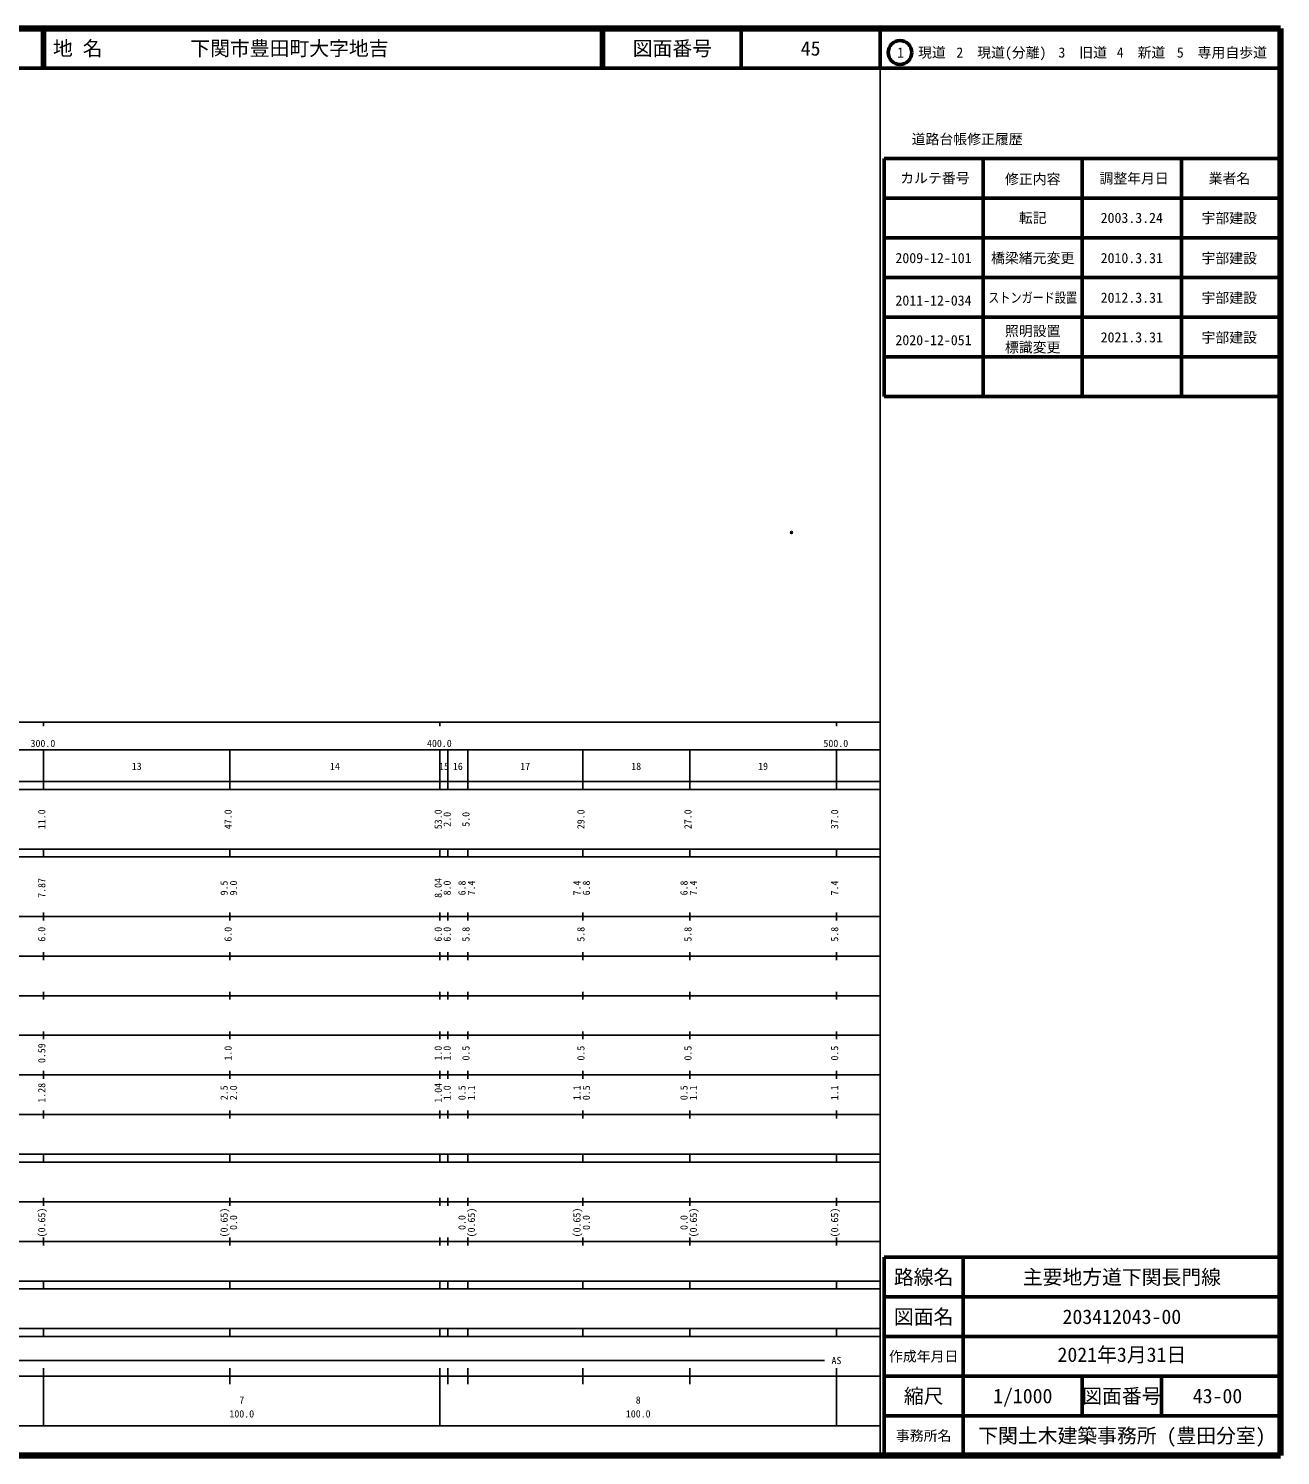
# Model space of a CAD drawing. Units: millimetres on the paper. Extents: x 40 to 680, y 20 to 380.
# Drawn here: x 364.2 to 680, y 20 to 380 of the extents above; entities that cross this region are included whole.
import ezdxf
from ezdxf.enums import TextEntityAlignment as Align

# ---------------------------------------------------------------- set-up
doc = ezdxf.new("R2010")
doc.units = ezdxf.units.MM
doc.header["$PDMODE"] = 32
doc.header["$PDSIZE"] = 0.5
doc.layers.add('M-OTRS', color=6, linetype='Continuous')
for name, color, linetype, lineweight in [('M-TTL', 2, 'Continuous', 140), ('M-TTL-BAND', 7, 'Continuous', 25), ('M-TTL-FRAM', 2, 'Continuous', 50), ('M-TTL-LINE', 7, 'Continuous', 50), ('M-TTL-TXT', 7, 'Continuous', 50)]:
    doc.layers.add(name, color=color, linetype=linetype, lineweight=lineweight)
doc.styles.add('ＭＳ ゴシック', font='')
doc.styles.get('ＭＳ ゴシック').set_extended_font_data('MS Gothic')

msp = doc.modelspace()

# ---------------------------------------------------------------- linework, layer by layer
at = {"layer": 'M-OTRS'}
msp.add_point((556.666, 252.882), dxfattribs=at)
at = {"layer": 'M-TTL'}
for p, q in [((680, 380), (40, 380)), ((680, 20), (680, 380)), ((40, 20), (680, 20))]:
    msp.add_line(p, q, dxfattribs=at)
at = {"layer": 'M-TTL-BAND'}
for p, q in [((579, 20), (579, 370)), ((40, 205), (579, 205)), ((368, 205), (368, 204)), ((468, 205), (468, 204)), ((568, 205), (568, 204)), ((68, 198), (579, 198)), ((368, 188), (368, 198)), ((415, 188), (415, 198)), ((468, 188), (468, 198)), ((470, 188), (470, 198)), ((475, 188), (475, 198)), ((504, 188), (504, 198)), ((531, 188), (531, 198)), ((568, 188), (568, 198)), ((40, 190), (579, 190)), ((40, 188), (579, 188)), ((40, 173), (579, 173)), ((368, 171), (368, 173)), ((415, 171), (415, 173)), ((468, 171), (468, 173)), ((470, 171), (470, 173)), ((475, 171), (475, 173)), ((504, 171), (504, 173)), ((531, 171), (531, 173)), ((568, 171), (568, 173)), ((40, 171), (579, 171)), ((40, 156), (579, 156)), ((368, 155), (368, 157)), ((415, 155), (415, 157)), ((468, 155), (468, 157)), ((470, 155), (470, 157)), ((475, 155), (475, 157)), ((504, 155), (504, 157)), ((531, 155), (531, 157)), ((568, 155), (568, 157)), ((46, 146), (579, 146)), ((368, 145), (368, 147)), ((415, 145), (415, 147)), ((468, 145), (468, 147)), ((470, 145), (470, 147)), ((475, 145), (475, 147)), ((504, 145), (504, 147)), ((531, 145), (531, 147)), ((568, 145), (568, 147)), ((368, 135), (368, 137)), ((415, 135), (415, 137)), ((468, 135), (468, 137)), ((470, 135), (470, 137)), ((475, 135), (475, 137)), ((504, 135), (504, 137)), ((531, 135), (531, 137)), ((568, 135), (568, 137)), ((52, 136), (579, 136)), ((46, 126), (579, 126)), ((368, 125), (368, 127)), ((415, 125), (415, 127)), ((468, 125), (468, 127)), ((470, 125), (470, 127)), ((475, 125), (475, 127)), ((504, 125), (504, 127)), ((531, 125), (531, 127)), ((568, 125), (568, 127)), ((52, 116), (579, 116)), ((368, 115), (368, 117)), ((415, 115), (415, 117)), ((468, 115), (468, 117)), ((470, 115), (470, 117)), ((475, 115), (475, 117)), ((504, 115), (504, 117)), ((531, 115), (531, 117)), ((568, 115), (568, 117)), ((46, 106), (579, 106)), ((368, 105), (368, 107)), ((415, 105), (415, 107)), ((468, 105), (468, 107)), ((470, 105), (470, 107)), ((475, 105), (475, 107)), ((504, 105), (504, 107)), ((531, 105), (531, 107)), ((568, 105), (568, 107)), ((40, 96), (579, 96)), ((40, 94), (579, 94)), ((368, 94), (368, 96)), ((415, 94), (415, 96)), ((468, 94), (468, 96)), ((470, 94), (470, 96)), ((475, 94), (475, 96)), ((504, 94), (504, 96)), ((531, 94), (531, 96)), ((568, 94), (568, 96)), ((49, 84), (579, 84)), ((368, 83), (368, 85)), ((415, 83), (415, 85)), ((468, 83), (468, 85)), ((470, 83), (470, 85)), ((475, 83), (475, 85)), ((504, 83), (504, 85)), ((531, 83), (531, 85)), ((568, 83), (568, 85)), ((40, 74), (579, 74)), ((368, 73), (368, 75)), ((415, 73), (415, 75)), ((468, 73), (468, 75)), ((470, 73), (470, 75)), ((475, 73), (475, 75)), ((504, 73), (504, 75)), ((531, 73), (531, 75)), ((568, 73), (568, 75)), ((40, 64), (579, 64)), ((40, 62), (579, 62)), ((368, 62), (368, 64)), ((415, 62), (415, 64)), ((468, 62), (468, 64)), ((470, 62), (470, 64)), ((475, 62), (475, 64)), ((504, 62), (504, 64)), ((531, 62), (531, 64)), ((568, 62), (568, 64)), ((40, 52), (579, 52)), ((368, 50), (368, 52)), ((415, 50), (415, 52)), ((468, 50), (468, 52)), ((470, 50), (470, 52)), ((475, 50), (475, 52)), ((504, 50), (504, 52)), ((531, 50), (531, 52)), ((568, 50), (568, 52)), ((40, 50), (579, 50)), ((71, 44), (565, 44)), ((40, 40), (579, 40)), ((368, 27.5), (368, 42)), ((415, 38), (415, 42)), ((468, 27.5), (468, 42)), ((470, 38), (470, 42)), ((475, 38), (475, 42)), ((504, 38), (504, 42)), ((531, 38), (531, 42)), ((568, 27.5), (568, 42)), ((68, 27.5), (579, 27.5))]:
    msp.add_line(p, q, dxfattribs=at)
at = {"layer": 'M-TTL-FRAM'}
for p, q in [((580, 347.197), (580, 287.197)), ((580, 347.197), (680, 347.197)), ((580, 287.197), (680, 287.197)), ((680, 70), (580, 70)), ((580, 70), (580, 20))]:
    msp.add_line(p, q, dxfattribs=at)
at = {"layer": 'M-TTL-LINE'}
for p, q in [((367.75, 380), (367.75, 370)), ((368.25, 380), (368.25, 370)), ((508.747, 380), (508.747, 370)), ((509.247, 380), (509.247, 370)), ((543.997, 380), (543.997, 370)), ((579, 380), (579, 370)), ((40, 370), (680, 370)), ((605, 347.197), (605, 287.197)), ((630, 347.197), (630, 287.197)), ((655, 347.197), (655, 287.197)), ((580, 337.197), (680, 337.197)), ((580, 327.197), (680, 327.197)), ((580, 317.197), (680, 317.197)), ((580, 307.197), (680, 307.197)), ((580, 297.197), (680, 297.197)), ((600, 70), (600, 20)), ((680, 60), (580, 60)), ((680, 50), (580, 50)), ((680, 40), (580, 40)), ((630, 40), (630, 30)), ((650, 40), (650, 30)), ((680, 30), (580, 30))]:
    msp.add_line(p, q, dxfattribs=at)
at = {"layer": 'M-TTL-TXT'}
msp.add_circle((584.031, 373.958), 3, dxfattribs=at)

# ---------------------------------------------------------------- texts
at = {"layer": 'M-TTL-BAND', "style": 'ＭＳ ゴシック'}
for s, p in [('300.0', (367.844, 198.195)), ('400.0', (467.844, 198.195)), ('500.0', (567.844, 198.195)), ('13', (391.5, 192.405)), ('14', (441.5, 192.405)), ('15', (469, 192.405)), ('16', (472.5, 192.405)), ('17', (489.5, 192.405)), ('18', (517.5, 192.405)), ('19', (549.5, 192.405)), ('AS', (568, 42.5)), ('7', (418, 32.523)), ('8', (518, 32.523)), ('100.0', (418, 29.033)), ('100.0', (518, 29.033))]:
    msp.add_text(s, height=1.833, dxfattribs=at).set_placement(p, align=Align.BOTTOM_CENTER)
for s, p in [('11.0', (369, 180.5)), ('47.0', (416, 180.5)), ('53.0', (469, 180.5)), ('2.0', (471.265, 180.5)), ('5.0', (476, 180.5)), ('29.0', (505, 180.5)), ('27.0', (532, 180.5)), ('37.0', (569, 180.5)), ('7.87', (369, 163.174)), ('9.5', (415, 163.174)), ('9.0', (417.37, 163.174)), ('8.04', (469, 163.174)), ('8.0', (471.265, 163.174)), ('6.8', (475, 163.174)), ('7.4', (477.37, 163.174)), ('7.4', (504, 163.174)), ('6.8', (506.37, 163.174)), ('6.8', (531, 163.174)), ('7.4', (533.37, 163.174)), ('7.4', (569, 163.174)), ('6.0', (369, 151.5)), ('6.0', (416, 151.5)), ('6.0', (469, 151.5)), ('6.0', (471.265, 151.5)), ('5.8', (476, 151.5)), ('5.8', (505, 151.5)), ('5.8', (532, 151.5)), ('5.8', (569, 151.5)), ('0.59', (369, 121.5)), ('1.0', (416, 121.5)), ('1.0', (469, 121.5)), ('1.0', (471.265, 121.5)), ('0.5', (476, 121.5)), ('0.5', (505, 121.5)), ('0.5', (532, 121.5)), ('0.5', (569, 121.5)), ('1.28', (369, 111.5)), ('2.5', (415, 111.5)), ('2.0', (417.37, 111.5)), ('1.04', (469, 111.5)), ('1.0', (471.265, 111.5)), ('0.5', (475, 111.5)), ('1.1', (477.37, 111.5)), ('1.1', (504, 111.5)), ('0.5', (506.37, 111.5)), ('0.5', (531, 111.5)), ('1.1', (533.37, 111.5)), ('1.1', (569, 111.5)), ('(0.65)', (369, 78.764)), ('(0.65)', (415, 78.764)), ('0.0', (417.37, 78.764)), ('0.0', (475, 78.764)), ('(0.65)', (477.37, 78.764)), ('(0.65)', (504, 78.764)), ('0.0', (506.37, 78.764)), ('0.0', (531, 78.764)), ('(0.65)', (533.37, 78.764)), ('(0.65)', (569, 78.764))]:
    msp.add_text(s, height=1.833, rotation=90, dxfattribs=at).set_placement(p, align=Align.BOTTOM_CENTER)
at = {"layer": 'M-TTL-TXT', "style": 'ＭＳ ゴシック'}
for s, p in [('地 名', (370.38, 375)), ('下関市豊田町大字地吉', (405.024, 375))]:
    msp.add_text(s, height=3.666, dxfattribs=at).set_placement(p, align=Align.MIDDLE_LEFT)
for s, height, p in [('図面番号', 3.666, (526.622, 375)), ('45', 3.666, (561.497, 375)), ('1\u3000現道', 2.566, (589.448, 373.958)), ('2\u3000現道(分離)', 2.566, (609.619, 373.958)), ('3\u3000旧道', 2.566, (630.121, 373.958)), ('4\u3000新道', 2.566, (644.824, 373.958)), ('5\u3000専用自歩道', 2.566, (665.228, 373.958)), ('道路台帳修正履歴', 2.566, (600.968, 352.113)), ('カルテ番号', 2.566, (592.839, 342.277)), ('修正内容', 2.566, (617.509, 342.023)), ('調整年月日', 2.566, (643.089, 342.197)), ('業者名', 2.566, (667.134, 342.197)), ('転記', 2.566, (617.5, 332.245)), ('2003.3.24', 2.566, (642.5, 332.245)), ('宇部建設', 2.566, (667.077, 332.189)), ('2009-12-101', 2.566, (592.486, 322.1)), ('橋梁緒元変更', 2.566, (617.5, 322.1)), ('2010.3.31', 2.566, (642.5, 322.1)), ('宇部建設', 2.566, (667.077, 322.043)), ('2012.3.31', 2.566, (642.5, 312.1)), ('宇部建設', 2.566, (667.077, 312.043)), ('2011-12-034', 2.566, (592.486, 311.395)), ('2020-12-051', 2.566, (592.486, 301.395)), ('照明設置', 2.566, (617.5, 303.697)), ('2021.3.31', 2.566, (642.5, 302.1)), ('宇部建設', 2.566, (667.077, 302.043)), ('標識変更', 2.566, (617.5, 299.571)), ('路線名', 3.666, (590, 65)), ('路線名', 3.666, (590, 65)), ('主要地方道下関長門線', 3.666, (640, 65)), ('図面名', 3.666, (590, 55)), ('図面名', 3.666, (590, 55)), ('203412043-00', 3.666, (640, 55)), ('作成年月日', 2.566, (590, 45)), ('作成年月日', 2.566, (590, 45)), ('縮尺', 3.666, (590, 35)), ('縮尺', 3.666, (590, 35)), ('1/1000', 3.666, (615, 35)), ('図面番号', 3.666, (640, 35)), ('図面番号', 3.666, (640, 35)), ('43-00', 3.666, (664.125, 35)), ('事務所名', 2.566, (590, 25)), ('事務所名', 2.566, (590, 25)), ('下関土木建築事務所 (豊田分室)', 3.666, (640, 25))]:
    msp.add_text(s, height=height, dxfattribs=at).set_placement(p, align=Align.MIDDLE_CENTER)
at = {"layer": 'M-TTL-TXT', "style": 'ＭＳ ゴシック', "width": 0.8}
msp.add_text('ストンガード設置', height=2.566, dxfattribs=at).set_placement((617.5, 312.1), align=Align.MIDDLE_CENTER)
at = {"layer": 'M-TTL-TXT', "style": 'ＭＳ ゴシック'}
msp.add_text('2021年3月31日', height=3.666, dxfattribs=at).set_placement((640, 42.5), align=Align.BOTTOM_CENTER)

doc.saveas('drawing.dxf')
